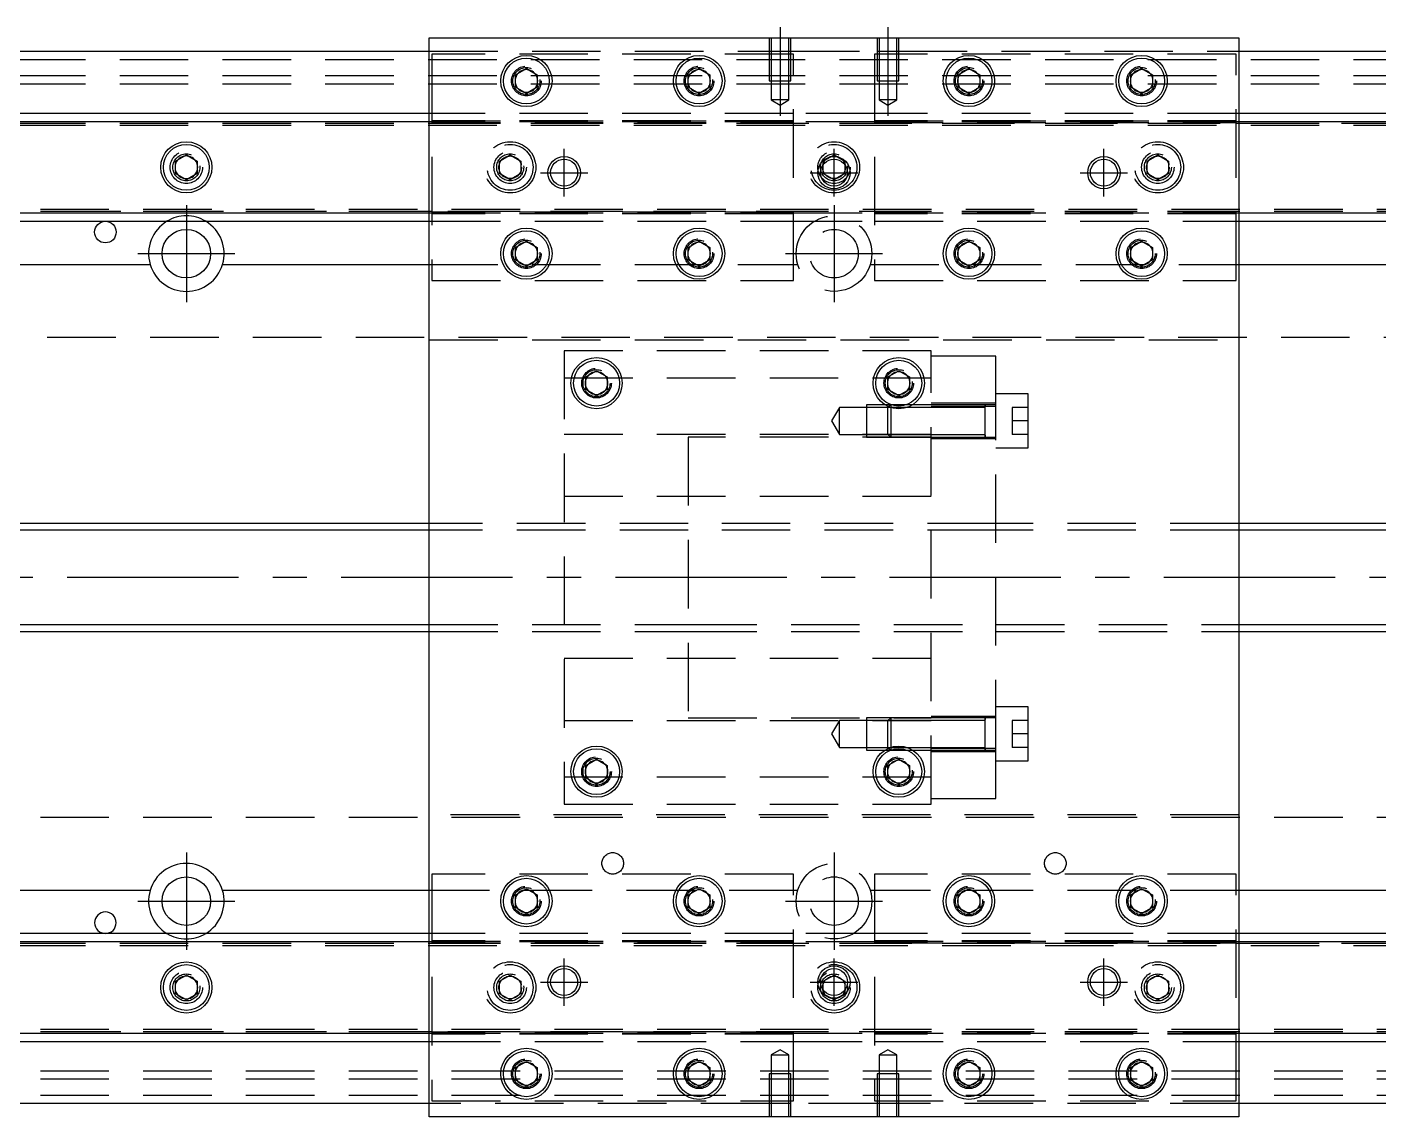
# Model space of a CAD drawing. Extents: x -20 to 983, y -304 to 102.
# Drawn here: x 230.5 to 481, y -100 to 102 of the extents above; entities that cross this region are included whole.
import ezdxf

# ---------------------------------------------------------------- set-up
doc = ezdxf.new("R2010")
doc.units = 0
doc.linetypes.add('CENTER', pattern=[50.8, 31.75, -6.35, 6.35, -6.35])
doc.linetypes.add('DASHED', pattern=[19.05, 12.7, -6.35])
doc.layers.get('0').update_dxf_attribs({"linetype": 'CONTINUOUS'})
doc.layers.add('CENTER', color=1, linetype='CENTER')

msp = doc.modelspace()

# ---------------------------------------------------------------- linework, layer by layer
at = {"color": 7, "linetype": 'CONTINUOUS'}
for p, q in [((305, -100), (305, 100)), ((305, 100), (455, 100)), ((455, 100), (455, -100)), ((0, 97.5), (305, 97.5)), ((455, 97.5), (760, 97.5)), ((321, 93.1547), (323, 94.309402)), ((321, 90.8453), (321, 93.1547)), ((323, 94.309402), (325, 93.1547)), ((325, 93.1547), (325, 90.8453)), ((353, 93.1547), (355, 94.309402)), ((353, 90.8453), (353, 93.1547)), ((355, 94.309402), (357, 93.1547)), ((357, 93.1547), (357, 90.8453)), ((403, 93.1547), (405, 94.309402)), ((403, 90.8453), (403, 93.1547)), ((405, 94.309402), (407, 93.1547)), ((407, 93.1547), (407, 90.8453)), ((435, 93.1547), (437, 94.309402)), ((435, 90.8453), (435, 93.1547)), ((437, 94.309402), (439, 93.1547)), ((439, 93.1547), (439, 90.8453)), ((323, 89.690598), (321, 90.8453)), ((325, 90.8453), (323, 89.690598)), ((355, 89.690598), (353, 90.8453)), ((357, 90.8453), (355, 89.690598)), ((405, 89.690598), (403, 90.8453)), ((407, 90.8453), (405, 89.690598)), ((437, 89.690598), (435, 90.8453)), ((439, 90.8453), (437, 89.690598)), ((305, 86), (0, 86)), ((760, 86), (455, 86)), ((305, 84.460392), (0, 84.460392)), ((760, 84.460392), (455, 84.460392)), ((258, 77.1547), (260, 78.309402)), ((260, 78.309402), (262, 77.1547)), ((258, 74.8453), (258, 77.1547)), ((262, 77.1547), (262, 74.8453)), ((260, 73.690598), (258, 74.8453)), ((262, 74.8453), (260, 73.690598)), ((0, 67.539608), (305, 67.539608)), ((0, 66), (305, 66)), ((455, 67.539608), (760, 67.539608)), ((455, 66), (760, 66)), ((321, 61.1547), (323, 62.309402)), ((321, 58.8453), (321, 61.1547)), ((323, 62.309402), (325, 61.1547)), ((325, 61.1547), (325, 58.8453)), ((353, 61.1547), (355, 62.309402)), ((353, 58.8453), (353, 61.1547)), ((355, 62.309402), (357, 61.1547)), ((357, 61.1547), (357, 58.8453)), ((403, 61.1547), (405, 62.309402)), ((403, 58.8453), (403, 61.1547)), ((405, 62.309402), (407, 61.1547)), ((407, 61.1547), (407, 58.8453)), ((435, 61.1547), (437, 62.309402)), ((435, 58.8453), (435, 61.1547)), ((437, 62.309402), (439, 61.1547)), ((439, 61.1547), (439, 58.8453)), ((146.708204, 58), (253.291796, 58)), ((266.708204, 58), (305, 58)), ((323, 57.690598), (321, 58.8453)), ((325, 58.8453), (323, 57.690598)), ((355, 57.690598), (353, 58.8453)), ((357, 58.8453), (355, 57.690598)), ((405, 57.690598), (403, 58.8453)), ((407, 58.8453), (405, 57.690598)), ((437, 57.690598), (435, 58.8453)), ((439, 58.8453), (437, 57.690598)), ((455, 58), (493.291796, 58)), ((334, 37.1547), (336, 38.309402)), ((336, 38.309402), (338, 37.1547)), ((390, 37.1547), (392, 38.309402)), ((392, 38.309402), (394, 37.1547)), ((334, 34.8453), (334, 37.1547)), ((338, 37.1547), (338, 34.8453)), ((390, 34.8453), (390, 37.1547)), ((394, 37.1547), (394, 34.8453)), ((336, 33.690598), (334, 34.8453)), ((338, 34.8453), (336, 33.690598)), ((392, 33.690598), (390, 34.8453)), ((394, 34.8453), (392, 33.690598)), ((408, 26.011846), (408, 26.012874)), ((305, 10), (28, 10)), ((703, 10), (455, 10)), ((28, -10), (305, -10)), ((455, -10), (703, -10)), ((390, -31.511852), (390.44468, -31.511852)), ((334, -34.8453), (336, -33.690598)), ((334, -37.1547), (334, -34.8453)), ((336, -33.690598), (338, -34.8453)), ((338, -34.8453), (338, -37.1547)), ((390, -34.8453), (392, -33.690598)), ((390, -37.1547), (390, -34.8453)), ((392, -33.690598), (394, -34.8453)), ((394, -34.8453), (394, -37.1547)), ((336, -38.309402), (334, -37.1547)), ((338, -37.1547), (336, -38.309402)), ((392, -38.309402), (390, -37.1547)), ((394, -37.1547), (392, -38.309402)), ((253.291796, -58), (146.708204, -58)), ((305, -58), (266.708204, -58)), ((321, -58.8453), (323, -57.690598)), ((321, -61.1547), (321, -58.8453)), ((323, -57.690598), (325, -58.8453)), ((325, -58.8453), (325, -61.1547)), ((353, -58.8453), (355, -57.690598)), ((353, -61.1547), (353, -58.8453)), ((355, -57.690598), (357, -58.8453)), ((357, -58.8453), (357, -61.1547)), ((403, -58.8453), (405, -57.690598)), ((403, -61.1547), (403, -58.8453)), ((405, -57.690598), (407, -58.8453)), ((407, -58.8453), (407, -61.1547)), ((435, -58.8453), (437, -57.690598)), ((435, -61.1547), (435, -58.8453)), ((437, -57.690598), (439, -58.8453)), ((439, -58.8453), (439, -61.1547)), ((493.291796, -58), (455, -58)), ((323, -62.309402), (321, -61.1547)), ((325, -61.1547), (323, -62.309402)), ((355, -62.309402), (353, -61.1547)), ((357, -61.1547), (355, -62.309402)), ((405, -62.309402), (403, -61.1547)), ((407, -61.1547), (405, -62.309402)), ((437, -62.309402), (435, -61.1547)), ((439, -61.1547), (437, -62.309402)), ((305, -66), (0, -66)), ((305, -67.539608), (0, -67.539608)), ((760, -66), (455, -66)), ((760, -67.539608), (455, -67.539608)), ((258, -74.8453), (260, -73.690598)), ((258, -77.1547), (258, -74.8453)), ((260, -73.690598), (262, -74.8453)), ((262, -74.8453), (262, -77.1547)), ((260, -78.309402), (258, -77.1547)), ((262, -77.1547), (260, -78.309402)), ((0, -84.460392), (305, -84.460392)), ((455, -84.460392), (760, -84.460392)), ((0, -86), (305, -86)), ((455, -86), (760, -86)), ((321, -90.8453), (323, -89.690598)), ((323, -89.690598), (325, -90.8453)), ((353, -90.8453), (355, -89.690598)), ((355, -89.690598), (357, -90.8453)), ((403, -90.8453), (405, -89.690598)), ((405, -89.690598), (407, -90.8453)), ((435, -90.8453), (437, -89.690598)), ((437, -89.690598), (439, -90.8453)), ((321, -93.1547), (321, -90.8453)), ((325, -90.8453), (325, -93.1547)), ((353, -93.1547), (353, -90.8453)), ((357, -90.8453), (357, -93.1547)), ((403, -93.1547), (403, -90.8453)), ((407, -90.8453), (407, -93.1547)), ((435, -93.1547), (435, -90.8453)), ((439, -90.8453), (439, -93.1547)), ((323, -94.309402), (321, -93.1547)), ((325, -93.1547), (323, -94.309402)), ((355, -94.309402), (353, -93.1547)), ((357, -93.1547), (355, -94.309402)), ((405, -94.309402), (403, -93.1547)), ((407, -93.1547), (405, -94.309402)), ((437, -94.309402), (435, -93.1547)), ((439, -93.1547), (437, -94.309402)), ((305, -97.5), (0, -97.5)), ((760, -97.5), (455, -97.5)), ((455, -100), (305, -100))]:
    msp.add_line(p, q, dxfattribs=at)
at = {"color": 3, "linetype": 'DASHED'}
for p, q in [((368.000006, 100), (368.000006, 92)), ((368.35, 100), (368.35, 92)), ((371.65, 92), (371.65, 100)), ((371.999994, 92), (371.999994, 100)), ((388.000006, 100), (388.000006, 92)), ((388.35, 100), (388.35, 92)), ((391.65, 92), (391.65, 100)), ((391.999994, 92), (391.999994, 100)), ((0, 96), (760, 96)), ((305, 97.5), (368.000006, 97.5)), ((305.5, 97), (305.5, 55)), ((372.5, 97), (305.5, 97)), ((368.000006, 97.5), (371.999994, 97.5)), ((371.999994, 97.5), (388.000006, 97.5)), ((372.5, 55), (372.5, 97)), ((454.5, 97), (387.5, 97)), ((387.5, 97), (387.5, 55)), ((388.000006, 97.5), (391.999994, 97.5)), ((391.999994, 97.5), (455, 97.5)), ((454.5, 55), (454.5, 97)), ((0, 93), (760, 93)), ((0, 91.5), (760, 91.5)), ((325.483582, 92.286038), (325.5, 92)), ((357.483582, 92.286038), (357.5, 92)), ((368.000006, 92), (371.999994, 92)), ((368.35, 92), (368.35, 88.5)), ((371.65, 88.5), (371.65, 92)), ((388.000006, 92), (391.999994, 92)), ((388.35, 92), (388.35, 88.5)), ((391.65, 88.5), (391.65, 92)), ((407.483582, 92.286038), (407.5, 92)), ((439.483582, 92.286038), (439.5, 92)), ((371.65, 88.5), (368.35, 88.5)), ((368.35, 88.5), (370, 87.547372)), ((370, 87.547372), (371.65, 88.5)), ((391.65, 88.5), (388.35, 88.5)), ((388.35, 88.5), (390, 87.547372)), ((390, 87.547372), (391.65, 88.5)), ((305.5, 86), (305, 86)), ((372.5, 86), (305.5, 86)), ((387.5, 86), (372.5, 86)), ((454.5, 86), (387.5, 86)), ((455, 86), (454.5, 86)), ((0, 84.204452), (305, 84.204452)), ((0, 84.2), (760, 84.2)), ((0, 83.8), (760, 83.8)), ((305.5, 84.460392), (305, 84.460392)), ((305, 84.204452), (305.5, 84.204452)), ((372.5, 84.643014), (305.5, 84.643014)), ((305.5, 84.6), (372.5, 84.6)), ((372.5, 84.460392), (305.5, 84.460392)), ((305.5, 84.3), (372.5, 84.3)), ((305.5, 84.204452), (454.5, 84.204452)), ((387.5, 84.460392), (372.5, 84.460392)), ((454.5, 84.643014), (387.5, 84.643014)), ((387.5, 84.6), (454.5, 84.6)), ((454.5, 84.460392), (387.5, 84.460392)), ((387.5, 84.3), (454.5, 84.3)), ((455, 84.460392), (454.5, 84.460392)), ((454.5, 84.204452), (455, 84.204452)), ((455, 84.204452), (760, 84.204452)), ((318, 77.1547), (320, 78.309402)), ((320, 78.309402), (322, 77.1547)), ((378, 77.1547), (380, 78.309402)), ((380, 78.309402), (382, 77.1547)), ((438, 77.1547), (440, 78.309402)), ((440, 78.309402), (442, 77.1547)), ((262.483582, 76.286038), (262.5, 76)), ((318, 74.8453), (318, 77.1547)), ((322, 77.1547), (322, 74.8453)), ((322.483582, 76.286038), (322.5, 76)), ((378, 74.8453), (378, 77.1547)), ((382, 77.1547), (382, 74.8453)), ((382.483582, 76.286038), (382.5, 76)), ((437.5, 76), (437.518502, 76.303588)), ((438, 74.8453), (438, 77.1547)), ((442, 77.1547), (442, 74.8453)), ((320, 73.690598), (318, 74.8453)), ((322, 74.8453), (320, 73.690598)), ((380, 73.690598), (378, 74.8453)), ((382, 74.8453), (380, 73.690598)), ((440, 73.690598), (438, 74.8453)), ((442, 74.8453), (440, 73.690598)), ((760, 68.2), (0, 68.2)), ((760, 67.8), (0, 67.8)), ((305, 67.795548), (0, 67.795548)), ((305.5, 67.795548), (305, 67.795548)), ((454.5, 67.795548), (305.5, 67.795548)), ((372.5, 67.7), (305.5, 67.7)), ((454.5, 67.7), (387.5, 67.7)), ((455, 67.795548), (454.5, 67.795548)), ((760, 67.795548), (455, 67.795548)), ((305, 67.539608), (305.5, 67.539608)), ((305, 66), (305.5, 66)), ((305.5, 67.539608), (372.5, 67.539608)), ((372.5, 67.4), (305.5, 67.4)), ((372.5, 67.356986), (305.5, 67.356986)), ((305.5, 66), (372.5, 66)), ((372.5, 67.539608), (387.5, 67.539608)), ((372.5, 66), (387.5, 66)), ((387.5, 67.539608), (454.5, 67.539608)), ((454.5, 67.4), (387.5, 67.4)), ((454.5, 67.356986), (387.5, 67.356986)), ((387.5, 66), (454.5, 66)), ((454.5, 67.539608), (455, 67.539608)), ((454.5, 66), (455, 66)), ((325.483582, 60.286038), (325.5, 60)), ((357.483582, 60.286038), (357.5, 60)), ((407.483582, 60.286038), (407.5, 60)), ((434.5, 60), (434.512884, 60.253488)), ((305, 58), (373.291796, 58)), ((386.708204, 58), (455, 58)), ((305.5, 55), (372.5, 55)), ((387.5, 55), (454.5, 55)), ((5.640312, 44.5), (760, 44.5)), ((305, 44), (455, 44)), ((398, 42), (330, 42)), ((330, 42), (330, -42)), ((398, -42), (398, 42)), ((410, 41), (398, 41)), ((410, 31.701734), (410, 41)), ((330, 37), (398, 37)), ((333.5, 36), (333.512884, 36.253488)), ((394.483582, 36.286038), (394.5, 36)), ((416, 34.011852), (410, 34.011852)), ((416, 24.011852), (416, 34.011852)), ((381, 31.511852), (379.556624, 29.011852)), ((381, 26.511852), (381, 31.511852)), ((386, 31.511852), (381, 31.511852)), ((386, 32.011846), (386, 26.011856)), ((389.419858, 32.011846), (386, 32.011846)), ((389.99998, 31.511852), (386, 31.511852)), ((390.49998, 32.011846), (389.419858, 32.011846)), ((390.124214, 31.636066), (390, 31.511852)), ((390, 26.511852), (390, 31.511852)), ((390.44468, 31.511852), (390, 31.511852)), ((390.5, 32.011852), (390.124214, 31.636066)), ((393.55532, 31.511852), (390.44468, 31.511852)), ((390.531284, 32.011846), (390.499994, 32.011846)), ((390.5, 32.011852), (390.5, 31.49306)), ((390.53127, 32.011852), (390.5, 32.011852)), ((390.5, 31.49306), (390.5, 26.011852)), ((393.46873, 32.011852), (390.53127, 32.011852)), ((393.468716, 32.011846), (390.531284, 32.011846)), ((394.580142, 32.011846), (393.468716, 32.011846)), ((394.580148, 32.011852), (393.46873, 32.011852)), ((398, 31.511852), (393.55532, 31.511852)), ((398, 32.011846), (394.580142, 32.011846)), ((398, 32.011852), (394.580148, 32.011852)), ((410, 32.261852), (398, 32.261852)), ((410, 31.701734), (398, 31.701734)), ((408.005, 32.011852), (398.00002, 32.011852)), ((408, 31.511852), (398.00002, 31.511852)), ((410, 32.011852), (407.995, 32.011852)), ((408, 31.662054), (408, 32.011852)), ((408, 32.011852), (408, 31.662054)), ((408, 26.361648), (408, 31.662054)), ((410, -31.701734), (410, 31.701734)), ((413, 31.511852), (413, 29.011852)), ((416, 31.511852), (413, 31.511852)), ((379.556624, 29.011852), (381, 26.511852)), ((416, 29.011852), (413, 29.011852)), ((413, 29.011852), (413, 26.511852)), ((398, 26.5), (330, 26.5)), ((353, 26), (353, -26)), ((398, 26), (353, 26)), ((381, 26.511852), (386, 26.511852)), ((386, 26.511852), (389.99998, 26.511852)), ((386, 26.011856), (390.49998, 26.011856)), ((390, 26.511852), (398, 26.511852)), ((390, 26.511852), (390.5, 26.011852)), ((390.5, 26.011856), (398, 26.011856)), ((390.5, 26.011852), (398, 26.011852)), ((398, 25.761852), (410, 25.761852)), ((398.00002, 26.511852), (408, 26.511852)), ((398.00002, 26.011852), (408.005, 26.011852)), ((407.995, 26.011852), (410, 26.011852)), ((408, 26.011852), (408, 26.361648)), ((408, 26.361648), (408, 26.011852)), ((416, 26.511852), (413, 26.511852)), ((410, 24.011852), (416, 24.011852)), ((398, 15), (330, 15)), ((352.99998, 10), (305, 10)), ((352.99998, 8.75), (305, 8.75)), ((410, 10), (353, 10)), ((410, 8.75), (353, 8.75)), ((455, 10), (410.00002, 10)), ((455, 8.75), (410.00002, 8.75)), ((305, -8.75), (352.99998, -8.75)), ((305, -10), (352.99998, -10)), ((353, -8.75), (410, -8.75)), ((353, -10), (410, -10)), ((410.00002, -8.75), (455, -8.75)), ((410.00002, -10), (455, -10)), ((330, -15), (398, -15)), ((416, -24.011852), (410, -24.011852)), ((416, -34.011852), (416, -24.011852)), ((330, -26.5), (398, -26.5)), ((353, -26), (398, -26)), ((381, -26.511852), (379.556624, -29.011852)), ((381, -31.511852), (381, -26.511852)), ((386, -26.511852), (381, -26.511852)), ((386, -26.011856), (386, -32.011846)), ((390.49998, -26.011856), (386, -26.011856)), ((389.99998, -26.511852), (386, -26.511852)), ((390.5, -26.011852), (390, -26.511852)), ((390, -31.511852), (390, -26.511852)), ((398, -26.511852), (390, -26.511852)), ((390.5, -26.011852), (390.5, -31.49306)), ((398, -26.011852), (390.5, -26.011852)), ((398, -26.011856), (390.5, -26.011856)), ((410, -25.761852), (398, -25.761852)), ((408.005, -26.011852), (398.00002, -26.011852)), ((408, -26.511852), (398.00002, -26.511852)), ((410, -26.011852), (407.995, -26.011852)), ((408, -26.511852), (408, -26.011846)), ((408, -26.361648), (408, -26.011852)), ((408, -26.011852), (408, -26.361648)), ((408, -31.662054), (408, -26.361648)), ((413, -26.511852), (413, -29.011852)), ((416, -26.511852), (413, -26.511852)), ((379.556624, -29.011852), (381, -31.511852)), ((416, -29.011852), (413, -29.011852)), ((413, -29.011852), (413, -31.511852)), ((381, -31.511852), (386, -31.511852)), ((386, -31.511852), (389.99998, -31.511852)), ((386, -32.011846), (389.419858, -32.011846)), ((389.419858, -32.011846), (390.49998, -32.011846)), ((390, -31.511852), (390.124214, -31.636066)), ((390.124214, -31.636066), (390.5, -32.011852)), ((390.44468, -31.511852), (393.55532, -31.511852)), ((390.499994, -32.011846), (390.531284, -32.011846)), ((390.5, -31.49306), (390.5, -32.011852)), ((390.5, -32.011852), (390.53127, -32.011852)), ((390.53127, -32.011852), (393.46873, -32.011852)), ((390.531284, -32.011846), (393.468716, -32.011846)), ((393.468716, -32.011846), (394.580142, -32.011846)), ((393.46873, -32.011852), (394.580148, -32.011852)), ((393.55532, -31.511852), (398, -31.511852)), ((394.580142, -32.011846), (398, -32.011846)), ((394.580148, -32.011852), (398, -32.011852)), ((410, -31.701734), (398, -31.701734)), ((410, -31.701734), (398, -31.701734)), ((398, -32.261852), (410, -32.261852)), ((398.00002, -31.511852), (408, -31.511852)), ((398.00002, -32.011852), (408.005, -32.011852)), ((407.995, -32.011852), (410, -32.011852)), ((408, -32.011856), (408, -31.511852)), ((408, -32.011852), (408, -31.662054)), ((408, -31.662054), (408, -32.011852)), ((410, -41), (410, -31.701734)), ((416, -31.511852), (413, -31.511852)), ((410, -34.011852), (416, -34.011852)), ((398, -37), (330, -37)), ((333.5, -36), (333.512884, -35.746512)), ((394.483582, -35.713962), (394.5, -36)), ((330, -42), (398, -42)), ((398, -41), (410, -41)), ((760, -44.5), (5.640312, -44.5)), ((455, -44), (305, -44)), ((372.5, -55), (305.5, -55)), ((305.5, -55), (305.5, -97)), ((372.5, -97), (372.5, -55)), ((454.5, -55), (387.5, -55)), ((387.5, -55), (387.5, -97)), ((454.5, -97), (454.5, -55)), ((373.291796, -58), (305, -58)), ((325.483582, -59.713962), (325.5, -60)), ((357.483582, -59.713962), (357.5, -60)), ((455, -58), (386.708204, -58)), ((407.483582, -59.713962), (407.5, -60)), ((439.483582, -59.713962), (439.5, -60)), ((305.5, -66), (305, -66)), ((305.5, -67.539608), (305, -67.539608)), ((372.5, -66), (305.5, -66)), ((372.5, -67.356986), (305.5, -67.356986)), ((305.5, -67.4), (372.5, -67.4)), ((372.5, -67.539608), (305.5, -67.539608)), ((387.5, -66), (372.5, -66)), ((387.5, -67.539608), (372.5, -67.539608)), ((454.5, -66), (387.5, -66)), ((454.5, -67.356986), (387.5, -67.356986)), ((387.5, -67.4), (454.5, -67.4)), ((454.5, -67.539608), (387.5, -67.539608)), ((455, -66), (454.5, -66)), ((455, -67.539608), (454.5, -67.539608)), ((0, -67.795548), (305, -67.795548)), ((0, -67.8), (760, -67.8)), ((0, -68.2), (760, -68.2)), ((305, -67.795548), (305.5, -67.795548)), ((305.5, -67.7), (372.5, -67.7)), ((305.5, -67.795548), (454.5, -67.795548)), ((387.5, -67.7), (454.5, -67.7)), ((454.5, -67.795548), (455, -67.795548)), ((455, -67.795548), (760, -67.795548)), ((318, -74.8453), (320, -73.690598)), ((318, -77.1547), (318, -74.8453)), ((320, -73.690598), (322, -74.8453)), ((322, -74.8453), (322, -77.1547)), ((378, -74.8453), (380, -73.690598)), ((378, -77.1547), (378, -74.8453)), ((380, -73.690598), (382, -74.8453)), ((382, -74.8453), (382, -77.1547)), ((438, -74.8453), (440, -73.690598)), ((438, -77.1547), (438, -74.8453)), ((440, -73.690598), (442, -74.8453)), ((442, -74.8453), (442, -77.1547)), ((262.483582, -75.713962), (262.5, -76)), ((320, -78.309402), (318, -77.1547)), ((322, -77.1547), (320, -78.309402)), ((322.483582, -75.713962), (322.5, -76)), ((380, -78.309402), (378, -77.1547)), ((382, -77.1547), (380, -78.309402)), ((382.483582, -75.713962), (382.5, -76)), ((437.5, -76), (437.518502, -75.696412)), ((440, -78.309402), (438, -77.1547)), ((442, -77.1547), (440, -78.309402)), ((760, -83.8), (0, -83.8)), ((760, -84.2), (0, -84.2)), ((305, -84.204452), (0, -84.204452)), ((305.5, -84.204452), (305, -84.204452)), ((305, -84.460392), (305.5, -84.460392)), ((454.5, -84.204452), (305.5, -84.204452)), ((372.5, -84.3), (305.5, -84.3)), ((305.5, -84.460392), (372.5, -84.460392)), ((372.5, -84.6), (305.5, -84.6)), ((372.5, -84.643014), (305.5, -84.643014)), ((372.5, -84.460392), (387.5, -84.460392)), ((454.5, -84.3), (387.5, -84.3)), ((387.5, -84.460392), (454.5, -84.460392)), ((454.5, -84.6), (387.5, -84.6)), ((454.5, -84.643014), (387.5, -84.643014)), ((455, -84.204452), (454.5, -84.204452)), ((454.5, -84.460392), (455, -84.460392)), ((760, -84.204452), (455, -84.204452)), ((305, -86), (305.5, -86)), ((305.5, -86), (372.5, -86)), ((370, -87.547372), (368.35, -88.5)), ((371.65, -88.5), (370, -87.547372)), ((372.5, -86), (387.5, -86)), ((387.5, -86), (454.5, -86)), ((390, -87.547372), (388.35, -88.5)), ((391.65, -88.5), (390, -87.547372)), ((454.5, -86), (455, -86)), ((368.35, -88.5), (371.65, -88.5)), ((368.35, -88.5), (368.35, -92)), ((371.65, -92), (371.65, -88.5)), ((388.35, -88.5), (391.65, -88.5)), ((388.35, -88.5), (388.35, -92)), ((391.65, -92), (391.65, -88.5)), ((760, -91.5), (0, -91.5)), ((320.5, -92), (320.512884, -91.746512)), ((352.5, -92), (352.518502, -91.696412)), ((371.999994, -92), (368.000006, -92)), ((368.000006, -92), (368.000006, -100)), ((368.35, -92), (368.35, -100)), ((371.65, -100), (371.65, -92)), ((371.999994, -100), (371.999994, -92)), ((391.999994, -92), (388.000006, -92)), ((388.000006, -92), (388.000006, -100)), ((388.35, -92), (388.35, -100)), ((391.65, -100), (391.65, -92)), ((391.999994, -100), (391.999994, -92)), ((402.5, -92), (402.518502, -91.696412)), ((439.483582, -91.713962), (439.5, -92)), ((760, -93), (0, -93)), ((760, -96), (0, -96)), ((368.000006, -97.5), (305, -97.5)), ((305.5, -97), (372.5, -97)), ((371.999994, -97.5), (368.000006, -97.5)), ((388.000006, -97.5), (371.999994, -97.5)), ((387.5, -97), (454.5, -97)), ((391.999994, -97.5), (388.000006, -97.5)), ((455, -97.5), (391.999994, -97.5))]:
    msp.add_line(p, q, dxfattribs=at)
at = {"color": 3, "linetype": 'CONTINUOUS'}
for p, q in [((305, 8.75), (28, 8.75)), ((703, 8.75), (455, 8.75)), ((28, -8.75), (305, -8.75)), ((455, -8.75), (703, -8.75))]:
    msp.add_line(p, q, dxfattribs=at)
at = {"color": 7, "linetype": 'CONTINUOUS'}
for centre, radius in [((323, 92), 4.75), ((323, 92), 4.25), ((355, 92), 4.75), ((355, 92), 4.25), ((405, 92), 4.75), ((405, 92), 4.25), ((437, 92), 4.75), ((437, 92), 4.25), ((260, 76), 4.75), ((260, 76), 4.25), ((380, 75), 3), ((330, 75), 2.5), ((380, 75), 2.5), ((430, 75), 2.5), ((245, 64), 2), ((260, 60), 4.5), ((323, 60), 4.75), ((323, 60), 4.25), ((355, 60), 4.75), ((355, 60), 4.25), ((405, 60), 4.75), ((405, 60), 4.25), ((437, 60), 4.75), ((437, 60), 4.25), ((336, 36), 4.75), ((336, 36), 4.25), ((392, 36), 4.75), ((392, 36), 4.25), ((336, -36), 4.75), ((336, -36), 4.25), ((392, -36), 4.75), ((392, -36), 4.25), ((260, -60), 4.5), ((323, -60), 4.75), ((323, -60), 4.25), ((355, -60), 4.75), ((355, -60), 4.25), ((405, -60), 4.75), ((405, -60), 4.25), ((437, -60), 4.75), ((437, -60), 4.25), ((260, -76), 4.75), ((260, -76), 4.25), ((330, -75), 2.5), ((380, -75), 3), ((380, -75), 2.5), ((430, -75), 2.5), ((323, -92), 4.75), ((355, -92), 4.75), ((405, -92), 4.75), ((437, -92), 4.75), ((323, -92), 4.25), ((355, -92), 4.25), ((405, -92), 4.25), ((437, -92), 4.25)]:
    msp.add_circle(centre, radius, dxfattribs=at)
at = {"color": 3, "linetype": 'DASHED'}
for centre, radius in [((323, 92), 2.75), ((323, 92), 2.5), ((355, 92), 2.75), ((355, 92), 2.5), ((405, 92), 2.75), ((405, 92), 2.5), ((437, 92), 2.75), ((437, 92), 2.5), ((320, 76), 4.75), ((320, 76), 4.25), ((380, 76), 4.75), ((380, 76), 4.25), ((440, 76), 4.75), ((440, 76), 4.25), ((260, 76), 3), ((260, 76), 2.5), ((320, 76), 3), ((320, 76), 2.5), ((320, 76), 2.1), ((380, 76), 3), ((380, 76), 2.5), ((380, 76), 2.1), ((440, 76), 3), ((440, 76), 2.5), ((440, 76), 2.1), ((380, 60), 7), ((323, 60), 2.75), ((355, 60), 2.75), ((380, 60), 4.5), ((405, 60), 2.75), ((437, 60), 2.75), ((323, 60), 2.5), ((355, 60), 2.5), ((405, 60), 2.5), ((437, 60), 2.5), ((336, 36), 2.75), ((336, 36), 2.5), ((392, 36), 2.75), ((392, 36), 2.5), ((336, -36), 2.75), ((336, -36), 2.5), ((392, -36), 2.75), ((392, -36), 2.5), ((339, -53), 2), ((421, -53), 2), ((380, -60), 7), ((323, -60), 2.75), ((323, -60), 2.5), ((355, -60), 2.75), ((355, -60), 2.5), ((380, -60), 4.5), ((405, -60), 2.75), ((405, -60), 2.5), ((437, -60), 2.75), ((437, -60), 2.5), ((320, -76), 4.75), ((320, -76), 4.25), ((380, -76), 4.75), ((380, -76), 4.25), ((440, -76), 4.75), ((440, -76), 4.25), ((260, -76), 3), ((260, -76), 2.5), ((320, -76), 3), ((320, -76), 2.5), ((320, -76), 2.1), ((380, -76), 3), ((380, -76), 2.5), ((380, -76), 2.1), ((440, -76), 3), ((440, -76), 2.5), ((440, -76), 2.1), ((323, -92), 2.75), ((323, -92), 2.5), ((355, -92), 2.75), ((355, -92), 2.5), ((405, -92), 2.75), ((405, -92), 2.5), ((437, -92), 2.75), ((437, -92), 2.5)]:
    msp.add_circle(centre, radius, dxfattribs=at)
at = {"color": 3, "linetype": 'CONTINUOUS'}
for centre in [(330, 75), (430, 75), (330, -75), (430, -75)]:
    msp.add_circle(centre, 3, dxfattribs=at)
at = {"color": 7, "linetype": 'CONTINUOUS'}
for centre, radius, start, end in [((323, 92), 2.1, 137.75279, 162.24721), ((323, 92), 2.1, 102.24721, 137.75279), ((323, 92), 2.1, 77.75279, 102.24721), ((323, 92), 2.1, 42.24721, 77.75279), ((323, 92), 2.1, 17.75279, 42.24721), ((355, 92), 2.1, 137.75279, 162.24721), ((355, 92), 2.1, 102.24721, 137.75279), ((355, 92), 2.1, 77.75279, 102.24721), ((355, 92), 2.1, 42.24721, 77.75279), ((355, 92), 2.1, 17.75279, 42.24721), ((405, 92), 2.1, 137.75279, 162.24721), ((405, 92), 2.1, 102.24721, 137.75279), ((405, 92), 2.1, 77.75279, 102.24721), ((405, 92), 2.1, 42.24721, 77.75279), ((405, 92), 2.1, 17.75279, 42.24721), ((437, 92), 2.1, 137.75279, 162.24721), ((437, 92), 2.1, 102.24721, 137.75279), ((437, 92), 2.1, 77.75279, 102.24721), ((437, 92), 2.1, 42.24721, 77.75279), ((437, 92), 2.1, 17.75279, 42.24721), ((323, 92), 2.1, 162.24721, 180), ((323, 92), 2.1, 180, 197.75279), ((323, 92), 2.1, 197.75279, 222.24721), ((323, 92), 2.1, 222.24721, 257.75279), ((323, 92), 2.1, 282.24721, 317.75279), ((323, 92), 2.1, 317.75279, 342.24721), ((323, 92), 2.1, 342.24721, 17.75279), ((355, 92), 2.1, 162.24721, 180), ((355, 92), 2.1, 180, 197.75279), ((355, 92), 2.1, 197.75279, 222.24721), ((355, 92), 2.1, 222.24721, 257.75279), ((355, 92), 2.1, 282.24721, 317.75279), ((355, 92), 2.1, 317.75279, 342.24721), ((355, 92), 2.1, 342.24721, 17.75279), ((405, 92), 2.1, 162.24721, 180), ((405, 92), 2.1, 180, 197.75279), ((405, 92), 2.1, 197.75279, 222.24721), ((405, 92), 2.1, 222.24721, 257.75279), ((405, 92), 2.1, 282.24721, 317.75279), ((405, 92), 2.1, 317.75279, 342.24721), ((405, 92), 2.1, 342.24721, 17.75279), ((437, 92), 2.1, 162.24721, 180), ((437, 92), 2.1, 180, 197.75279), ((437, 92), 2.1, 197.75279, 222.24721), ((437, 92), 2.1, 222.24721, 257.75279), ((437, 92), 2.1, 282.24721, 317.75279), ((437, 92), 2.1, 317.75279, 342.24721), ((437, 92), 2.1, 342.24721, 17.75279), ((323, 92), 2.1, 257.75279, 282.24721), ((355, 92), 2.1, 257.75279, 282.24721), ((405, 92), 2.1, 257.75279, 282.24721), ((437, 92), 2.1, 257.75279, 282.24721), ((260, 76), 2.1, 102.24721, 137.75279), ((260, 76), 2.1, 77.75279, 102.24721), ((260, 76), 2.1, 42.24721, 77.75279), ((260, 76), 2.1, 162.24721, 180), ((260, 76), 2.1, 180, 197.75279), ((260, 76), 2.1, 137.75279, 162.24721), ((260, 76), 2.1, 197.75279, 222.24721), ((260, 76), 2.1, 17.75279, 42.24721), ((260, 76), 2.1, 317.75279, 342.24721), ((260, 76), 2.1, 342.24721, 17.75279), ((260, 76), 2.1, 222.24721, 257.75279), ((260, 76), 2.1, 257.75279, 282.24721), ((260, 76), 2.1, 282.24721, 317.75279), ((260, 60), 7, 121.002719, 196.60155), ((260, 60), 7, 343.39845, 58.997281), ((323, 60), 2.1, 162.24721, 180), ((323, 60), 2.1, 137.75279, 162.24721), ((323, 60), 2.1, 102.24721, 137.75279), ((323, 60), 2.1, 77.75279, 102.24721), ((323, 60), 2.1, 42.24721, 77.75279), ((323, 60), 2.1, 17.75279, 42.24721), ((323, 60), 2.1, 342.24721, 17.75279), ((355, 60), 2.1, 162.24721, 180), ((355, 60), 2.1, 137.75279, 162.24721), ((355, 60), 2.1, 102.24721, 137.75279), ((355, 60), 2.1, 77.75279, 102.24721), ((355, 60), 2.1, 42.24721, 77.75279), ((355, 60), 2.1, 17.75279, 42.24721), ((355, 60), 2.1, 342.24721, 17.75279), ((405, 60), 2.1, 162.24721, 180), ((405, 60), 2.1, 137.75279, 162.24721), ((405, 60), 2.1, 102.24721, 137.75279), ((405, 60), 2.1, 77.75279, 102.24721), ((405, 60), 2.1, 42.24721, 77.75279), ((405, 60), 2.1, 17.75279, 42.24721), ((405, 60), 2.1, 342.24721, 17.75279), ((437, 60), 2.1, 162.24721, 180), ((437, 60), 2.1, 137.75279, 162.24721), ((437, 60), 2.1, 102.24721, 137.75279), ((437, 60), 2.1, 77.75279, 102.24721), ((437, 60), 2.1, 42.24721, 77.75279), ((437, 60), 2.1, 17.75279, 42.24721), ((437, 60), 2.1, 342.24721, 17.75279), ((260, 60), 7, 196.60155, 343.39845), ((323, 60), 2.1, 180, 197.75279), ((323, 60), 2.1, 197.75279, 222.24721), ((323, 60), 2.1, 222.24721, 257.75279), ((323, 60), 2.1, 257.75279, 282.24721), ((323, 60), 2.1, 282.24721, 317.75279), ((323, 60), 2.1, 317.75279, 342.24721), ((355, 60), 2.1, 180, 197.75279), ((355, 60), 2.1, 197.75279, 222.24721), ((355, 60), 2.1, 222.24721, 257.75279), ((355, 60), 2.1, 257.75279, 282.24721), ((355, 60), 2.1, 282.24721, 317.75279), ((355, 60), 2.1, 317.75279, 342.24721), ((405, 60), 2.1, 180, 197.75279), ((405, 60), 2.1, 197.75279, 222.24721), ((405, 60), 2.1, 222.24721, 257.75279), ((405, 60), 2.1, 257.75279, 282.24721), ((405, 60), 2.1, 282.24721, 317.75279), ((405, 60), 2.1, 317.75279, 342.24721), ((437, 60), 2.1, 180, 197.75279), ((437, 60), 2.1, 197.75279, 222.24721), ((437, 60), 2.1, 222.24721, 257.75279), ((437, 60), 2.1, 257.75279, 282.24721), ((437, 60), 2.1, 282.24721, 317.75279), ((437, 60), 2.1, 317.75279, 342.24721), ((336, 36), 2.1, 102.24721, 137.75279), ((336, 36), 2.1, 77.75279, 102.24721), ((336, 36), 2.1, 42.24721, 77.75279), ((392, 36), 2.1, 102.24721, 137.75279), ((392, 36), 2.1, 77.75279, 102.24721), ((392, 36), 2.1, 42.24721, 77.75279), ((336, 36), 2.1, 162.24721, 180), ((336, 36), 2.1, 180, 197.75279), ((336, 36), 2.1, 137.75279, 162.24721), ((336, 36), 2.1, 197.75279, 222.24721), ((336, 36), 2.1, 17.75279, 42.24721), ((336, 36), 2.1, 317.75279, 342.24721), ((336, 36), 2.1, 342.24721, 17.75279), ((392, 36), 2.1, 162.24721, 180), ((392, 36), 2.1, 180, 197.75279), ((392, 36), 2.1, 137.75279, 162.24721), ((392, 36), 2.1, 197.75279, 222.24721), ((392, 36), 2.1, 17.75279, 42.24721), ((392, 36), 2.1, 317.75279, 342.24721), ((392, 36), 2.1, 342.24721, 17.75279), ((336, 36), 2.1, 222.24721, 257.75279), ((336, 36), 2.1, 257.75279, 282.24721), ((336, 36), 2.1, 282.24721, 317.75279), ((392, 36), 2.1, 222.24721, 257.75279), ((392, 36), 2.1, 257.75279, 282.24721), ((392, 36), 2.1, 282.24721, 317.75279), ((336, -36), 2.1, 137.75279, 162.24721), ((336, -36), 2.1, 102.24721, 137.75279), ((336, -36), 2.1, 77.75279, 102.24721), ((336, -36), 2.1, 42.24721, 77.75279), ((336, -36), 2.1, 17.75279, 42.24721), ((392, -36), 2.1, 137.75279, 162.24721), ((392, -36), 2.1, 102.24721, 137.75279), ((392, -36), 2.1, 77.75279, 102.24721), ((392, -36), 2.1, 42.24721, 77.75279), ((392, -36), 2.1, 17.75279, 42.24721), ((336, -36), 2.1, 162.24721, 180), ((336, -36), 2.1, 180, 197.75279), ((336, -36), 2.1, 197.75279, 222.24721), ((336, -36), 2.1, 222.24721, 257.75279), ((336, -36), 2.1, 282.24721, 317.75279), ((336, -36), 2.1, 317.75279, 342.24721), ((336, -36), 2.1, 342.24721, 17.75279), ((392, -36), 2.1, 162.24721, 180), ((392, -36), 2.1, 180, 197.75279), ((392, -36), 2.1, 197.75279, 222.24721), ((392, -36), 2.1, 222.24721, 257.75279), ((392, -36), 2.1, 282.24721, 317.75279), ((392, -36), 2.1, 317.75279, 342.24721), ((392, -36), 2.1, 342.24721, 17.75279), ((336, -36), 2.1, 257.75279, 282.24721), ((392, -36), 2.1, 257.75279, 282.24721), ((260, -60), 7, 16.60155, 163.39845), ((260, -60), 7, 163.39845, 238.997281), ((260, -60), 7, 301.002719, 16.60155), ((323, -60), 2.1, 162.24721, 180), ((323, -60), 2.1, 180, 197.75279), ((323, -60), 2.1, 137.75279, 162.24721), ((323, -60), 2.1, 102.24721, 137.75279), ((323, -60), 2.1, 77.75279, 102.24721), ((323, -60), 2.1, 42.24721, 77.75279), ((323, -60), 2.1, 17.75279, 42.24721), ((323, -60), 2.1, 342.24721, 17.75279), ((355, -60), 2.1, 162.24721, 180), ((355, -60), 2.1, 180, 197.75279), ((355, -60), 2.1, 137.75279, 162.24721), ((355, -60), 2.1, 102.24721, 137.75279), ((355, -60), 2.1, 77.75279, 102.24721), ((355, -60), 2.1, 42.24721, 77.75279), ((355, -60), 2.1, 17.75279, 42.24721), ((355, -60), 2.1, 342.24721, 17.75279), ((405, -60), 2.1, 162.24721, 180), ((405, -60), 2.1, 180, 197.75279), ((405, -60), 2.1, 137.75279, 162.24721), ((405, -60), 2.1, 102.24721, 137.75279), ((405, -60), 2.1, 77.75279, 102.24721), ((405, -60), 2.1, 42.24721, 77.75279), ((405, -60), 2.1, 17.75279, 42.24721), ((405, -60), 2.1, 342.24721, 17.75279), ((437, -60), 2.1, 162.24721, 180), ((437, -60), 2.1, 180, 197.75279), ((437, -60), 2.1, 137.75279, 162.24721), ((437, -60), 2.1, 102.24721, 137.75279), ((437, -60), 2.1, 77.75279, 102.24721), ((437, -60), 2.1, 42.24721, 77.75279), ((437, -60), 2.1, 17.75279, 42.24721), ((437, -60), 2.1, 342.24721, 17.75279), ((245, -64), 2, 90, 270), ((245, -64), 2, 270, 90), ((323, -60), 2.1, 197.75279, 222.24721), ((323, -60), 2.1, 222.24721, 257.75279), ((323, -60), 2.1, 257.75279, 282.24721), ((323, -60), 2.1, 282.24721, 317.75279), ((323, -60), 2.1, 317.75279, 342.24721), ((355, -60), 2.1, 197.75279, 222.24721), ((355, -60), 2.1, 222.24721, 257.75279), ((355, -60), 2.1, 257.75279, 282.24721), ((355, -60), 2.1, 282.24721, 317.75279), ((355, -60), 2.1, 317.75279, 342.24721), ((405, -60), 2.1, 197.75279, 222.24721), ((405, -60), 2.1, 222.24721, 257.75279), ((405, -60), 2.1, 257.75279, 282.24721), ((405, -60), 2.1, 282.24721, 317.75279), ((405, -60), 2.1, 317.75279, 342.24721), ((437, -60), 2.1, 197.75279, 222.24721), ((437, -60), 2.1, 222.24721, 257.75279), ((437, -60), 2.1, 257.75279, 282.24721), ((437, -60), 2.1, 282.24721, 317.75279), ((437, -60), 2.1, 317.75279, 342.24721), ((260, -76), 2.1, 137.75279, 162.24721), ((260, -76), 2.1, 102.24721, 137.75279), ((260, -76), 2.1, 77.75279, 102.24721), ((260, -76), 2.1, 42.24721, 77.75279), ((260, -76), 2.1, 17.75279, 42.24721), ((260, -76), 2.1, 162.24721, 180), ((260, -76), 2.1, 180, 197.75279), ((260, -76), 2.1, 197.75279, 222.24721), ((260, -76), 2.1, 222.24721, 257.75279), ((260, -76), 2.1, 282.24721, 317.75279), ((260, -76), 2.1, 317.75279, 342.24721), ((260, -76), 2.1, 342.24721, 17.75279), ((260, -76), 2.1, 257.75279, 282.24721), ((323, -92), 2.1, 102.24721, 137.75279), ((323, -92), 2.1, 77.75279, 102.24721), ((323, -92), 2.1, 42.24721, 77.75279), ((355, -92), 2.1, 102.24721, 137.75279), ((355, -92), 2.1, 77.75279, 102.24721), ((355, -92), 2.1, 42.24721, 77.75279), ((405, -92), 2.1, 102.24721, 137.75279), ((405, -92), 2.1, 77.75279, 102.24721), ((405, -92), 2.1, 42.24721, 77.75279), ((437, -92), 2.1, 102.24721, 137.75279), ((437, -92), 2.1, 77.75279, 102.24721), ((437, -92), 2.1, 42.24721, 77.75279), ((323, -92), 2.1, 162.24721, 180), ((323, -92), 2.1, 180, 197.75279), ((323, -92), 2.1, 137.75279, 162.24721), ((323, -92), 2.1, 197.75279, 222.24721), ((323, -92), 2.1, 17.75279, 42.24721), ((323, -92), 2.1, 317.75279, 342.24721), ((323, -92), 2.1, 342.24721, 17.75279), ((355, -92), 2.1, 162.24721, 180), ((355, -92), 2.1, 180, 197.75279), ((355, -92), 2.1, 137.75279, 162.24721), ((355, -92), 2.1, 197.75279, 222.24721), ((355, -92), 2.1, 17.75279, 42.24721), ((355, -92), 2.1, 317.75279, 342.24721), ((355, -92), 2.1, 342.24721, 17.75279), ((405, -92), 2.1, 162.24721, 180), ((405, -92), 2.1, 180, 197.75279), ((405, -92), 2.1, 137.75279, 162.24721), ((405, -92), 2.1, 197.75279, 222.24721), ((405, -92), 2.1, 17.75279, 42.24721), ((405, -92), 2.1, 317.75279, 342.24721), ((405, -92), 2.1, 342.24721, 17.75279), ((437, -92), 2.1, 162.24721, 180), ((437, -92), 2.1, 180, 197.75279), ((437, -92), 2.1, 137.75279, 162.24721), ((437, -92), 2.1, 197.75279, 222.24721), ((437, -92), 2.1, 17.75279, 42.24721), ((437, -92), 2.1, 317.75279, 342.24721), ((437, -92), 2.1, 342.24721, 17.75279), ((323, -92), 2.1, 222.24721, 257.75279), ((323, -92), 2.1, 257.75279, 282.24721), ((323, -92), 2.1, 282.24721, 317.75279), ((355, -92), 2.1, 222.24721, 257.75279), ((355, -92), 2.1, 257.75279, 282.24721), ((355, -92), 2.1, 282.24721, 317.75279), ((405, -92), 2.1, 222.24721, 257.75279), ((405, -92), 2.1, 257.75279, 282.24721), ((405, -92), 2.1, 282.24721, 317.75279), ((437, -92), 2.1, 222.24721, 257.75279), ((437, -92), 2.1, 257.75279, 282.24721), ((437, -92), 2.1, 282.24721, 317.75279)]:
    msp.add_arc(centre, radius, start, end, dxfattribs=at)
at = {"color": 3, "linetype": 'DASHED'}
for centre, start, end in [((260, 60), 58.997281, 121.002719), ((320, 60), 341.96968, 343.39845), ((260, -60), 238.997281, 301.002719)]:
    msp.add_arc(centre, 7, start, end, dxfattribs=at)
at = {"layer": 'CENTER', "color": 1, "linetype": 'CENTER'}
for p, q in [((370, 102), (370, 85.547372)), ((390, 102), (390, 85.547372)), ((330, 70.6), (330, 79.4)), ((380, 70.6), (380, 79.4)), ((430, 70.6), (430, 79.4)), ((325.6, 75), (334.4, 75)), ((375.6, 75), (384.4, 75)), ((425.6, 75), (434.4, 75)), ((260, 69), (260, 51)), ((380, 69), (380, 51)), ((251, 60), (269, 60)), ((371, 60), (389, 60)), ((828.445, 0), (-20, 0)), ((260, -51), (260, -69)), ((380, -51), (380, -69)), ((251, -60), (269, -60)), ((371, -60), (389, -60)), ((330, -79.4), (330, -70.6)), ((380, -79.4), (380, -70.6)), ((430, -79.4), (430, -70.6)), ((325.6, -75), (334.4, -75)), ((375.6, -75), (384.4, -75)), ((425.6, -75), (434.4, -75))]:
    msp.add_line(p, q, dxfattribs=at)

doc.saveas('drawing.dxf')
